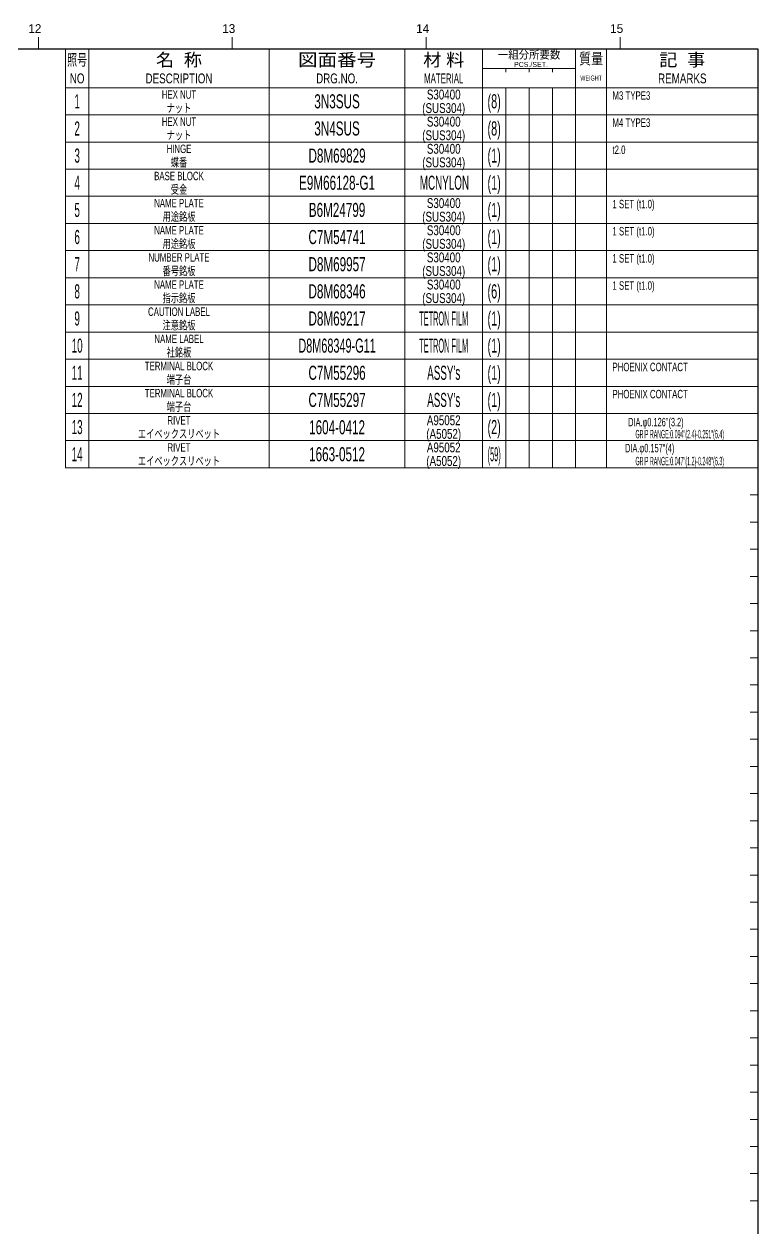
# Model space of a CAD drawing. Header units: millimetres. Extents: x 10 to 821, y 12 to 580.
# Drawn here: x 631.8 to 821, y 270 to 580.4 of the extents above; entities that cross this region are included whole.
import ezdxf
from ezdxf.enums import TextEntityAlignment as Align

# ---------------------------------------------------------------- set-up
doc = ezdxf.new("R2010")
doc.units = ezdxf.units.MM
for name, color, linetype in [('図面枠B6M', 7, 'Continuous'), ('表題、部品表_01', 7, 'Continuous'), ('表題、部品表_02', 7, 'Continuous'), ('表題、部品表_03', 7, 'Continuous')]:
    doc.layers.add(name, color=color, linetype=linetype)
doc.styles.add('HG丸ｺﾞｼｯｸM-PRO', font='')
doc.styles.get('HG丸ｺﾞｼｯｸM-PRO').set_extended_font_data('HG丸ｺﾞｼｯｸM-PRO')

# ---------------------------------------------------------------- blocks, each defined once
blk = doc.blocks.new('BLKF023')
at = {"layer": '図面枠B6M', "color": 4, "linetype": 'Continuous', "lineweight": 13}
for p, q in [((635.5, 577), (635.5, 574)), ((685.5, 577), (685.5, 574)), ((735.5, 577), (735.5, 574)), ((785.5, 577), (785.5, 574)), ((819, 557), (821, 557)), ((819, 550), (821, 550)), ((819, 543), (821, 543)), ((819, 536), (821, 536)), ((819, 529), (821, 529)), ((819, 522), (821, 522)), ((819, 515), (821, 515)), ((819, 508), (821, 508)), ((819, 501), (821, 501)), ((819, 494), (821, 494)), ((819, 487), (821, 487)), ((819, 480), (821, 480)), ((819, 473), (821, 473)), ((819, 466), (821, 466)), ((819, 459), (821, 459)), ((819, 452), (821, 452)), ((819, 445), (821, 445)), ((819, 438), (821, 438)), ((819, 431), (821, 431)), ((819, 424), (821, 424)), ((819, 417), (821, 417)), ((819, 410), (821, 410)), ((819, 403), (821, 403)), ((819, 396), (821, 396)), ((819, 389), (821, 389)), ((819, 382), (821, 382)), ((819, 375), (821, 375)), ((819, 368), (821, 368)), ((819, 361), (821, 361)), ((819, 354), (821, 354)), ((819, 347), (821, 347)), ((819, 340), (821, 340)), ((819, 333), (821, 333)), ((819, 326), (821, 326)), ((819, 319), (821, 319)), ((819, 312), (821, 312)), ((819, 305), (821, 305)), ((819, 298), (821, 298)), ((819, 291), (821, 291)), ((819, 284), (821, 284)), ((819, 277), (821, 277))]:
    blk.add_line(p, q, dxfattribs=at)
at = {"layer": '図面枠B6M', "color": 2, "linetype": 'Continuous', "lineweight": 25}
for p, q in [((35.5, 574), (821, 574)), ((821, 574), (821, 20))]:
    blk.add_line(p, q, dxfattribs=at)
at = {"layer": '図面枠B6M', "color": 4, "linetype": 'Continuous', "lineweight": 13, "style": 'HG丸ｺﾞｼｯｸM-PRO', "width": 1.003994}
for s, p in [('12', (632.9, 577.45)), ('13', (682.9, 577.45)), ('14', (732.9, 577.45)), ('15', (782.9, 577.45))]:
    blk.add_text(s, height=2.255, dxfattribs=at).set_placement(p, align=Align.BOTTOM_LEFT)
blk = doc.blocks.new('BLKF025')
at = {"layer": '表題、部品表_02', "color": 4, "linetype": 'Continuous', "lineweight": 13}
for p, q in [((642.5, 564), (642.5, 557)), ((642.5, 564), (821, 564)), ((648.5, 564), (648.5, 557)), ((695, 564), (695, 557)), ((730, 564), (730, 557)), ((750, 564), (750, 557)), ((756, 564), (756, 557)), ((762, 564), (762, 557)), ((768, 557), (768, 564)), ((774, 564), (774, 557)), ((782, 564), (782, 557)), ((821, 564), (821, 557)), ((642.5, 557), (821, 557))]:
    blk.add_line(p, q, dxfattribs=at)
blk = doc.blocks.new('BLKF027')
at = {"layer": '表題、部品表_02', "color": 4, "linetype": 'Continuous', "lineweight": 13}
for p, q in [((642.5, 557), (642.5, 550)), ((642.5, 557), (821, 557)), ((648.5, 557), (648.5, 550)), ((695, 557), (695, 550)), ((730, 557), (730, 550)), ((750, 557), (750, 550)), ((756, 557), (756, 550)), ((762, 557), (762, 550)), ((768, 550), (768, 557)), ((774, 557), (774, 550)), ((782, 557), (782, 550)), ((821, 557), (821, 550)), ((642.5, 550), (821, 550))]:
    blk.add_line(p, q, dxfattribs=at)
blk = doc.blocks.new('BLKF030')
at = {"layer": '表題、部品表_01', "color": 4, "linetype": 'Continuous', "lineweight": 13}
for p, q in [((642.5, 574), (642.5, 564)), ((642.5, 574), (821, 574)), ((648.5, 574), (648.5, 564)), ((695, 574), (695, 564)), ((730, 574), (730, 564)), ((750, 574), (750, 564)), ((774, 574), (774, 564)), ((782, 574), (782, 564)), ((821, 574), (821, 564)), ((750, 569), (774, 569)), ((756, 568), (756, 569)), ((762, 569), (762, 568)), ((768, 569), (768, 568)), ((642.5, 564), (821, 564))]:
    blk.add_line(p, q, dxfattribs=at)
at = {"layer": '表題、部品表_01', "color": 3, "linetype": 'Continuous', "lineweight": 35, "style": 'HG丸ｺﾞｼｯｸM-PRO'}
for s, height, width, p in [('照号', 2.909, 0.651535, (645.5, 571.2)), ('名  称', 3.273, 1.042426, (671.75, 571.2)), ('図面番号', 3.273, 1.127518, (712.5, 571.2)), ('材 料', 3.273, 1.042439, (740, 571.2)), ('一組分所要数', 2.036, 0.966638, (762, 572.5)), ('質量', 2.909, 0.781842, (778, 571.5)), ('記  事', 3.273, 1.042426, (801.5, 571.2)), ('PCS./SET.', 1.309, 0.862935, (762.5, 570)), ('NO', 2.545, 0.740841, (645.5, 566.4)), ('DESCRIPTION', 2.5455, 0.741365, (671.75, 566.4)), ('DRG.NO.', 2.545, 0.741189, (712.5, 566.4)), ('MATERIAL', 2.545, 0.594756, (740, 566.4)), ('WEIGHT', 1.309, 0.635507, (778, 566.5)), ('REMARKS', 2.545, 0.742803, (801.5, 566.4))]:
    blk.add_text(s, height=height, dxfattribs=dict(at, width=width)).set_placement(p, align=Align.MIDDLE_CENTER)
blk = doc.blocks.new('BLKF029')
at = {"layer": '表題、部品表_01', "color": 3, "linetype": 'Continuous', "lineweight": 13}
blk.add_blockref('BLKF030', (0, 0), dxfattribs=at)
blk = doc.blocks.new('BLKF031')
at = {"layer": '表題、部品表_02', "color": 4, "linetype": 'Continuous', "lineweight": 13}
for p, q in [((642.5, 550), (642.5, 543)), ((642.5, 550), (821, 550)), ((648.5, 550), (648.5, 543)), ((695, 550), (695, 543)), ((730, 550), (730, 543)), ((750, 550), (750, 543)), ((756, 550), (756, 543)), ((762, 550), (762, 543)), ((768, 543), (768, 550)), ((774, 550), (774, 543)), ((782, 550), (782, 543)), ((821, 550), (821, 543)), ((642.5, 543), (821, 543))]:
    blk.add_line(p, q, dxfattribs=at)
blk = doc.blocks.new('BLKF033')
at = {"layer": '表題、部品表_02', "color": 4, "linetype": 'Continuous', "lineweight": 13}
for p, q in [((642.5, 543), (642.5, 536)), ((642.5, 543), (821, 543)), ((648.5, 543), (648.5, 536)), ((695, 543), (695, 536)), ((730, 543), (730, 536)), ((750, 543), (750, 536)), ((756, 543), (756, 536)), ((762, 543), (762, 536)), ((768, 536), (768, 543)), ((774, 543), (774, 536)), ((782, 543), (782, 536)), ((821, 543), (821, 536)), ((642.5, 536), (821, 536))]:
    blk.add_line(p, q, dxfattribs=at)
blk = doc.blocks.new('BLKF035')
at = {"layer": '表題、部品表_02', "color": 4, "linetype": 'Continuous', "lineweight": 13}
for p, q in [((642.5, 536), (642.5, 529)), ((642.5, 536), (821, 536)), ((648.5, 536), (648.5, 529)), ((695, 536), (695, 529)), ((730, 536), (730, 529)), ((750, 536), (750, 529)), ((756, 536), (756, 529)), ((762, 536), (762, 529)), ((768, 529), (768, 536)), ((774, 536), (774, 529)), ((782, 536), (782, 529)), ((821, 536), (821, 529)), ((642.5, 529), (821, 529))]:
    blk.add_line(p, q, dxfattribs=at)
blk = doc.blocks.new('BLKF037')
at = {"layer": '表題、部品表_02', "color": 4, "linetype": 'Continuous', "lineweight": 13}
for p, q in [((642.5, 529), (642.5, 522)), ((642.5, 529), (821, 529)), ((648.5, 529), (648.5, 522)), ((695, 529), (695, 522)), ((730, 529), (730, 522)), ((750, 529), (750, 522)), ((756, 529), (756, 522)), ((762, 529), (762, 522)), ((768, 522), (768, 529)), ((774, 529), (774, 522)), ((782, 529), (782, 522)), ((821, 529), (821, 522)), ((642.5, 522), (821, 522))]:
    blk.add_line(p, q, dxfattribs=at)
blk = doc.blocks.new('BLKF039')
at = {"layer": '表題、部品表_02', "color": 4, "linetype": 'Continuous', "lineweight": 13}
for p, q in [((642.5, 522), (642.5, 515)), ((642.5, 522), (821, 522)), ((648.5, 522), (648.5, 515)), ((695, 522), (695, 515)), ((730, 522), (730, 515)), ((750, 522), (750, 515)), ((756, 522), (756, 515)), ((762, 522), (762, 515)), ((768, 515), (768, 522)), ((774, 522), (774, 515)), ((782, 522), (782, 515)), ((821, 522), (821, 515)), ((642.5, 515), (821, 515))]:
    blk.add_line(p, q, dxfattribs=at)
blk = doc.blocks.new('BLKF041')
at = {"layer": '表題、部品表_02', "color": 4, "linetype": 'Continuous', "lineweight": 13}
for p, q in [((642.5, 515), (642.5, 508)), ((642.5, 515), (821, 515)), ((648.5, 515), (648.5, 508)), ((695, 515), (695, 508)), ((730, 515), (730, 508)), ((750, 515), (750, 508)), ((756, 515), (756, 508)), ((762, 515), (762, 508)), ((768, 508), (768, 515)), ((774, 515), (774, 508)), ((782, 515), (782, 508)), ((821, 515), (821, 508)), ((642.5, 508), (821, 508))]:
    blk.add_line(p, q, dxfattribs=at)
blk = doc.blocks.new('BLKF043')
at = {"layer": '表題、部品表_02', "color": 4, "linetype": 'Continuous', "lineweight": 13}
for p, q in [((642.5, 508), (642.5, 501)), ((642.5, 508), (821, 508)), ((648.5, 508), (648.5, 501)), ((695, 508), (695, 501)), ((730, 508), (730, 501)), ((750, 508), (750, 501)), ((756, 508), (756, 501)), ((762, 508), (762, 501)), ((768, 501), (768, 508)), ((774, 508), (774, 501)), ((782, 508), (782, 501)), ((821, 508), (821, 501)), ((642.5, 501), (821, 501))]:
    blk.add_line(p, q, dxfattribs=at)
blk = doc.blocks.new('BLKF045')
at = {"layer": '表題、部品表_02', "color": 4, "linetype": 'Continuous', "lineweight": 13}
for p, q in [((642.5, 501), (642.5, 494)), ((642.5, 501), (821, 501)), ((648.5, 501), (648.5, 494)), ((695, 501), (695, 494)), ((730, 501), (730, 494)), ((750, 501), (750, 494)), ((756, 501), (756, 494)), ((762, 501), (762, 494)), ((768, 494), (768, 501)), ((774, 501), (774, 494)), ((782, 501), (782, 494)), ((821, 501), (821, 494)), ((642.5, 494), (821, 494))]:
    blk.add_line(p, q, dxfattribs=at)
blk = doc.blocks.new('BLKF047')
at = {"layer": '表題、部品表_02', "color": 4, "linetype": 'Continuous', "lineweight": 13}
for p, q in [((642.5, 487), (642.5, 480)), ((642.5, 487), (821, 487)), ((648.5, 487), (648.5, 480)), ((695, 487), (695, 480)), ((730, 487), (730, 480)), ((750, 487), (750, 480)), ((756, 487), (756, 480)), ((762, 487), (762, 480)), ((768, 480), (768, 487)), ((774, 487), (774, 480)), ((782, 487), (782, 480)), ((821, 487), (821, 480)), ((642.5, 480), (821, 480))]:
    blk.add_line(p, q, dxfattribs=at)
blk = doc.blocks.new('BLKF049')
at = {"layer": '表題、部品表_02', "color": 4, "linetype": 'Continuous', "lineweight": 13}
for p, q in [((642.5, 494), (642.5, 487)), ((642.5, 494), (821, 494)), ((648.5, 494), (648.5, 487)), ((695, 494), (695, 487)), ((730, 494), (730, 487)), ((750, 494), (750, 487)), ((756, 494), (756, 487)), ((762, 494), (762, 487)), ((768, 487), (768, 494)), ((774, 494), (774, 487)), ((782, 494), (782, 487)), ((821, 494), (821, 487)), ((642.5, 487), (821, 487))]:
    blk.add_line(p, q, dxfattribs=at)
blk = doc.blocks.new('BLKF051')
at = {"layer": '表題、部品表_02', "color": 4, "linetype": 'Continuous', "lineweight": 13}
for p, q in [((642.5, 480), (642.5, 473)), ((642.5, 480), (821, 480)), ((648.5, 480), (648.5, 473)), ((695, 480), (695, 473)), ((730, 480), (730, 473)), ((750, 480), (750, 473)), ((756, 480), (756, 473)), ((762, 480), (762, 473)), ((768, 473), (768, 480)), ((774, 480), (774, 473)), ((782, 480), (782, 473)), ((821, 480), (821, 473)), ((642.5, 473), (821, 473))]:
    blk.add_line(p, q, dxfattribs=at)
blk = doc.blocks.new('BLKF053')
at = {"layer": '表題、部品表_02', "color": 4, "linetype": 'Continuous', "lineweight": 13}
for p, q in [((642.5, 473), (642.5, 466)), ((642.5, 473), (821, 473)), ((648.5, 473), (648.5, 466)), ((695, 473), (695, 466)), ((730, 473), (730, 466)), ((750, 473), (750, 466)), ((756, 473), (756, 466)), ((762, 473), (762, 466)), ((768, 466), (768, 473)), ((774, 473), (774, 466)), ((782, 473), (782, 466)), ((821, 473), (821, 466)), ((642.5, 466), (821, 466))]:
    blk.add_line(p, q, dxfattribs=at)

msp = doc.modelspace()

# ---------------------------------------------------------------- block references
at = {"layer": '図面枠B6M', "color": 4, "linetype": 'Continuous', "lineweight": 13}
msp.add_blockref('BLKF023', (0, 0), dxfattribs=at)
at = {"layer": '表題、部品表_01', "color": 3, "linetype": 'Continuous', "lineweight": 13}
msp.add_blockref('BLKF029', (0, 0), dxfattribs=at)
at = {"layer": '表題、部品表_02', "color": 4, "linetype": 'Continuous', "lineweight": 13}
for name in ['BLKF025', 'BLKF027', 'BLKF031', 'BLKF033', 'BLKF035', 'BLKF037', 'BLKF039', 'BLKF041', 'BLKF043', 'BLKF045', 'BLKF049', 'BLKF047', 'BLKF051', 'BLKF053']:
    msp.add_blockref(name, (0, 0), dxfattribs=at)

# ---------------------------------------------------------------- texts
at = {"layer": '表題、部品表_03', "color": 3, "linetype": 'Continuous', "lineweight": 35, "style": 'HG丸ｺﾞｼｯｸM-PRO'}
for s, height, width, p in [('1', 3.64, 0.521199, (645.5, 560.5)), ('HEX NUT', 2.182, 0.692138, (671.75, 562.25)), ('3N3SUS', 3.636, 0.619673, (712.5, 560.5)), ('S30400', 2.545, 0.740904, (740, 562.25)), ('(8)', 3.636, 0.576968, (753, 560.5)), ('ナット', 2.182, 0.692256, (671.75, 558.75)), ('(SUS304)', 2.545, 0.740651, (740, 558.75)), ('HEX NUT', 2.182, 0.692138, (671.75, 555.25)), ('S30400', 2.545, 0.740904, (740, 555.25)), ('2', 3.64, 0.521199, (645.5, 553.5)), ('ナット', 2.182, 0.692256, (671.75, 551.75)), ('3N4SUS', 3.636, 0.619673, (712.5, 553.5)), ('(SUS304)', 2.545, 0.740651, (740, 551.75)), ('(8)', 3.636, 0.576968, (753, 553.5)), ('S30400', 2.545, 0.740904, (740, 548.25)), ('3', 3.64, 0.521199, (645.5, 546.5)), ('HINGE', 2.182, 0.691713, (671.75, 548.25)), ('D8M69829', 3.636, 0.619412, (712.5, 546.5)), ('(1)', 3.636, 0.576968, (753, 546.5)), ('蝶番', 2.182, 0.692256, (671.75, 544.75)), ('(SUS304)', 2.545, 0.740651, (740, 544.75)), ('4', 3.64, 0.521199, (645.5, 539.5)), ('BASE BLOCK', 2.182, 0.69275, (671.75, 541.25)), ('E9M66128-G1', 3.6364, 0.619453, (712.5, 539.5)), ('MCNYLON', 3.636, 0.521558, (740.19, 539.51)), ('(1)', 3.636, 0.576968, (753, 539.5)), ('受金', 2.182, 0.692256, (671.75, 537.75)), ('5', 3.64, 0.521199, (645.5, 532.5)), ('NAME PLATE', 2.182, 0.692312, (671.75, 534.25)), ('B6M24799', 3.636, 0.619614, (712.5, 532.5)), ('S30400', 2.545, 0.740904, (740, 534.25)), ('(1)', 3.636, 0.576968, (753, 532.5)), ('用途銘板', 2.182, 0.692256, (671.75, 530.75)), ('(SUS304)', 2.545, 0.740651, (740, 530.75)), ('NAME PLATE', 2.182, 0.692312, (671.75, 527.25)), ('S30400', 2.545, 0.740904, (740, 527.25)), ('6', 3.64, 0.521199, (645.5, 525.5)), ('用途銘板', 2.182, 0.692256, (671.75, 523.75)), ('C7M54741', 3.636, 0.619792, (712.5, 525.5)), ('(SUS304)', 2.545, 0.740651, (740, 523.75)), ('(1)', 3.636, 0.576968, (753, 525.5)), ('S30400', 2.545, 0.740904, (740, 520.25)), ('7', 3.64, 0.521199, (645.5, 518.5)), ('NUMBER PLATE', 2.1818, 0.692437, (671.75, 520.25)), ('D8M69957', 3.636, 0.619412, (712.5, 518.5)), ('(1)', 3.636, 0.576968, (753, 518.5)), ('番号銘板', 2.182, 0.692256, (671.75, 516.75)), ('(SUS304)', 2.545, 0.740651, (740, 516.75)), ('8', 3.64, 0.521199, (645.5, 511.5)), ('NAME PLATE', 2.182, 0.692312, (671.75, 513.25)), ('D8M68346', 3.636, 0.619412, (712.5, 511.5)), ('S30400', 2.545, 0.740904, (740, 513.25)), ('(6)', 3.636, 0.576968, (753, 511.5)), ('指示銘板', 2.182, 0.692256, (671.75, 509.75)), ('(SUS304)', 2.545, 0.740651, (740, 509.75)), ('9', 3.64, 0.521199, (645.5, 504.5)), ('CAUTION LABEL', 2.1818, 0.692867, (671.75, 506.25)), ('D8M69217', 3.636, 0.619412, (712.5, 504.5)), ('TETRON FILM', 3.6364, 0.375921, (740, 504.5)), ('(1)', 3.636, 0.576968, (753, 504.5)), ('注意銘板', 2.182, 0.692256, (671.75, 502.75)), ('NAME LABEL', 2.182, 0.692548, (671.75, 499.25)), ('10', 3.636, 0.521199, (645.5, 497.5)), ('社銘板', 2.182, 0.692256, (671.75, 495.75)), ('D8M68349-G11', 3.6364, 0.576671, (712.5, 497.5)), ('TETRON FILM', 3.6364, 0.375921, (740, 497.5)), ('(1)', 3.636, 0.576968, (753, 497.5)), ('11', 3.636, 0.521199, (645.5, 490.5)), ('TERMINAL BLOCK', 2.1818, 0.693044, (671.75, 492.25)), ('C7M55296', 3.636, 0.619792, (712.5, 490.5)), ("ASSY's", 3.636, 0.522811, (740, 490.5)), ('(1)', 3.636, 0.576968, (753, 490.5)), ('端子台', 2.182, 0.692256, (671.75, 488.75)), ('12', 3.636, 0.521199, (645.5, 483.5)), ('TERMINAL BLOCK', 2.1818, 0.693044, (671.75, 485.25)), ('C7M55297', 3.636, 0.619792, (712.5, 483.5)), ("ASSY's", 3.636, 0.522811, (740, 483.5)), ('(1)', 3.636, 0.576968, (753, 483.5)), ('端子台', 2.182, 0.692256, (671.75, 481.75)), ('13', 3.636, 0.521199, (645.5, 476.5)), ('RIVET', 2.182, 0.692838, (671.75, 478.25)), ('1604-0412', 3.636, 0.619839, (712.5, 476.45)), ('A95052', 2.545, 0.741089, (740, 478.25)), ('(2)', 3.636, 0.576968, (753, 476.5)), ('DIA.φ0.126"(3.2)', 2.1818, 0.522359, (794.7, 477.78)), ('エイベックスリベット', 2.182, 0.692256, (671.75, 474.75)), ('(A5052)', 2.545, 0.740435, (740, 474.75)), ('GRIP RANGE:0.094"(2.4)-0.251"(6.4)', 2.1818, 0.374474, (800.85, 474.68)), ('RIVET', 2.182, 0.692838, (671.75, 471.25)), ('A95052', 2.545, 0.741089, (740, 471.25)), ('DIA.φ0.157"(4)', 2.1818, 0.522239, (793.11, 471.08)), ('14', 3.636, 0.521199, (645.5, 469.5)), ('エイベックスリベット', 2.182, 0.692256, (671.75, 467.75)), ('1663-0512', 3.636, 0.619839, (712.5, 469.5)), ('(A5052)', 2.545, 0.740435, (740, 467.75)), ('(59)', 3.636, 0.391835, (753, 469.5)), ('GRIP RANGE:0.047"(1.2)-0.248"(6.3)', 2.1818, 0.374474, (800.85, 467.73))]:
    msp.add_text(s, height=height, dxfattribs=dict(at, width=width)).set_placement(p, align=Align.MIDDLE_CENTER)
for s, height, width, p in [('M3 TYPE3', 2.182, 0.692013, (783.5, 562)), ('M4 TYPE3', 2.182, 0.692013, (783.5, 555)), ('t2.0', 2.182, 0.690457, (783.5, 548)), ('1 SET (t1.0)', 2.1818, 0.690954, (783.5, 534)), ('1 SET (t1.0)', 2.1818, 0.690954, (783.5, 527)), ('1 SET (t1.0)', 2.1818, 0.690954, (783.5, 520)), ('1 SET (t1.0)', 2.1818, 0.690954, (783.5, 513)), ('PHOENIX CONTACT', 2.1818, 0.692624, (783.5, 492)), ('PHOENIX CONTACT', 2.1818, 0.692624, (783.5, 485))]:
    msp.add_text(s, height=height, dxfattribs=dict(at, width=width)).set_placement(p, align=Align.MIDDLE_LEFT)

doc.saveas('drawing.dxf')
